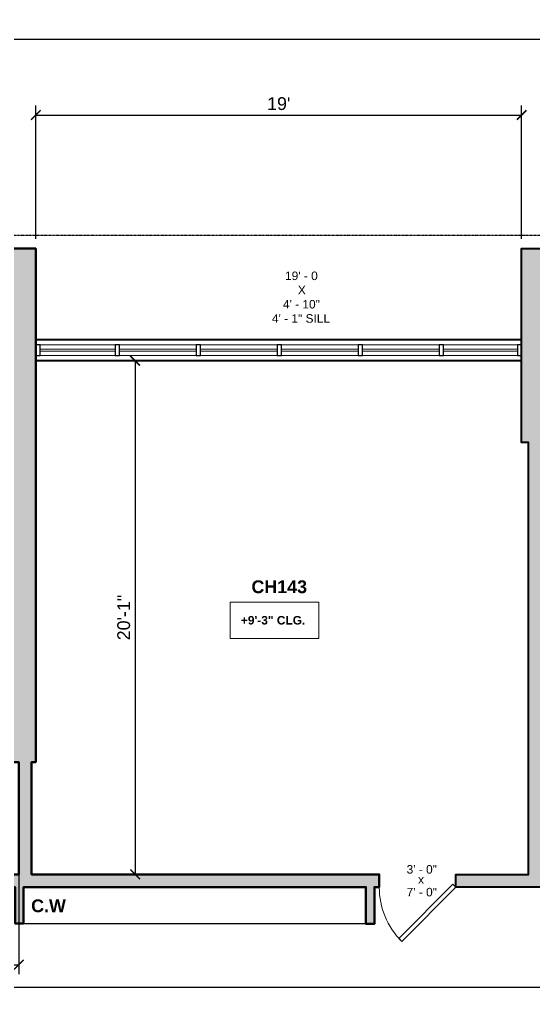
# Model space of a CAD drawing. Header units: inches. Extents: x -2078 to 106214, y -964 to 6385.
# Drawn here: x 25549.1 to 25790.8, y 4255.8 to 4715.1 of the extents above; entities that cross this region are included whole.
import ezdxf

# ---------------------------------------------------------------- set-up
doc = ezdxf.new("R2010")
doc.units = ezdxf.units.IN
doc.header["$MEASUREMENT"] = 0
doc.linetypes.add('HIDDEN2', pattern=[0.1875, 0.125, -0.0625])
for name, color, linetype, lineweight in [('A-ANNO', 2, 'Continuous', 5), ('A-ANNO-DIMS', 1, 'Continuous', 9), ('A-CASE', 4, 'Continuous', 9), ('A-DOOR', 1, 'Continuous', 18), ('A-FLOR', 6, 'Continuous', 18), ('A-GLAZ-CURT', 52, 'Continuous', 9), ('A-GLAZ-CWMG', 51, 'Continuous', 9), ('A-HIDDEN', 2, 'HIDDEN2', 18), ('A-WALL', 3, 'Continuous', 40), ('A-WINDOWS', 2, 'Continuous', 18), ('Q-CASE', 4, 'Continuous', 30)]:
    doc.layers.add(name, color=color, linetype=linetype, lineweight=lineweight)
doc.layers.add('A-HATCH', color=9, linetype='Continuous')
doc.styles.add('Arial_1', font='arial.ttf', dxfattribs={"height": 0.0625})
doc.styles.add('Arial_2', font='arial.ttf', dxfattribs={"height": 3})
doc.styles.add('Arial_B', font='arialbd.ttf', dxfattribs={"height": 4.5})
doc.styles.add('Arial_B_1', font='arialbd.ttf', dxfattribs={"height": 3})
doc.styles.add('JC', font='arial.ttf', dxfattribs={"height": 0.125})
doc.dimstyles.new('JC-DIMS', dxfattribs={"dimtxt": 0.125, "dimasz": 0.09375, "dimexe": 0.09375, "dimexo": 0.09375, "dimgap": 0.046875, "dimtad": 1, "dimdec": 1, "dimzin": 0, "dimdsep": 46, "dimlunit": 4, "dimtxsty": 'JC', "dimblk": 'ARCHTICK', "dimcen": 0.09, "dimclrd": 1, "dimclre": 1, "dimclrt": 256, "dimadec": 0, "dimazin": 0, "dimtfac": 1, "dimtdec": 1, "dimtofl": 0, "dimtmove": 1, "dimatfit": 3, "dimfxl": 1, "dimtolj": 1, "dimtzin": 0, "dimarcsym": 0})

# ---------------------------------------------------------------- blocks, each defined once
blk = doc.blocks.new('JC_DOOR_SINGLE PANEL - SINGLE DOOR-1525208-3RD FL')
at = {"layer": 'A-DOOR', "lineweight": 30}
for p, q in [((-8.87, -27.04), (16.59, -1.59)), ((18, -3), (-7.46, -28.46)), ((16.59, -1.59), (18, -3)), ((-7.46, -28.46), (-8.87, -27.04))]:
    blk.add_line(p, q, dxfattribs=at)
at = {"layer": 'A-DOOR', "lineweight": 9}
blk.add_arc((18, -3), 36, 180, 225, dxfattribs=at)
blk = doc.blocks.new('System Panel - Glazed-1689842-3RD FL')
at = {"layer": 'A-GLAZ-CURT', "lineweight": 18}
for p, q in [((17.64, 0.5), (-17.64, 0.5)), ((-17.64, 0.5), (-17.64, -0.5)), ((17.64, -0.5), (17.64, 0.5)), ((-17.64, -0.5), (17.64, -0.5))]:
    blk.add_line(p, q, dxfattribs=at)
blk = doc.blocks.new('System Panel - Glazed-1575383-3RD FL')
at = {"layer": 'A-GLAZ-CURT', "lineweight": 18}
for p, q in [((18, 0.5), (-18, 0.5)), ((-18, 0.5), (-18, -0.5)), ((18, -0.5), (18, 0.5)), ((-18, -0.5), (18, -0.5))]:
    blk.add_line(p, q, dxfattribs=at)
blk = doc.blocks.new('System Panel - Glazed-1689876-3RD FL')
at = {"layer": 'A-GLAZ-CURT', "lineweight": 18}
for p, q in [((17.36, 0.5), (-17.36, 0.5)), ((-17.36, 0.5), (-17.36, -0.5)), ((17.36, -0.5), (17.36, 0.5)), ((-17.36, -0.5), (17.36, -0.5))]:
    blk.add_line(p, q, dxfattribs=at)
blk = doc.blocks.new('Rectangular Mullion - 2_5_ x 5_ rectangular-1575385-3RD FL')
at = {"layer": 'A-GLAZ-CWMG', "lineweight": 30}
for p, q in [((0, 2.5), (-2, 2.5)), ((-2, 2.5), (-2, -2.5)), ((0, -2.5), (0, 2.5)), ((-2, -2.5), (0, -2.5))]:
    blk.add_line(p, q, dxfattribs=at)
blk = doc.blocks.new('Rectangular Mullion - 2_5_ x 5_ rectangular-1575386-3RD FL')
at = {"layer": 'A-GLAZ-CWMG', "lineweight": 30}
for p, q in [((-2, 2.5), (0, 2.5)), ((-2, -2.5), (-2, 2.5)), ((0, 2.5), (0, -2.5)), ((0, -2.5), (-2, -2.5))]:
    blk.add_line(p, q, dxfattribs=at)
blk = doc.blocks.new('Rectangular Mullion - 2_5_ x 5_ rectangular-1689840-3RD FL')
at = {"layer": 'A-GLAZ-CWMG'}
for p, q in [((-512.91, 464.57), (-548.2, 464.57)), ((-512.91, 459.57), (-548.2, 459.57))]:
    blk.add_line(p, q, dxfattribs=at)
blk = doc.blocks.new('Rectangular Mullion - 2_5_ x 5_ rectangular-1575379-3RD FL')
at = {"layer": 'A-GLAZ-CWMG', "lineweight": 30}
for p, q in [((-1, 2.5), (1, 2.5)), ((-1, -2.5), (-1, 2.5)), ((1, 2.5), (1, -2.5)), ((1, -2.5), (-1, -2.5))]:
    blk.add_line(p, q, dxfattribs=at)
blk = doc.blocks.new('Rectangular Mullion - 2_5_ x 5_ rectangular-1573216-3RD FL')
at = {"layer": 'A-GLAZ-CWMG'}
for p, q in [((-474.91, 464.57), (-510.91, 464.57)), ((-474.91, 459.57), (-510.91, 459.57))]:
    blk.add_line(p, q, dxfattribs=at)
blk = doc.blocks.new('Rectangular Mullion - 2_5_ x 5_ rectangular-1689875-3RD FL')
at = {"layer": 'A-GLAZ-CWMG'}
for p, q in [((-324.2, 464.57), (-358.91, 464.57)), ((-324.2, 459.57), (-358.91, 459.57))]:
    blk.add_line(p, q, dxfattribs=at)
blk = doc.blocks.new('Instance - Opening - 16_ x 24_-1685098-3RD FL')
at = {"layer": 'A-WINDOWS'}
for p, q in [((-114, -5), (-114, 5)), ((-114, 5), (114, 5)), ((114, 5), (114, -5)), ((114, -5), (-114, -5))]:
    blk.add_line(p, q, dxfattribs=at)
blk = doc.blocks.new('Casework 16 - Casework 11-1693293-3RD FL')
at = {"layer": 'Q-CASE'}
for p, q in [((951.64, 218.28), (790.98, 218.28)), ((790.98, 218.28), (790.98, 201.28)), ((951.64, 201.28), (951.64, 218.28)), ((790.98, 201.28), (951.64, 201.28))]:
    blk.add_line(p, q, dxfattribs=at)
blk = doc.blocks.new('_ArchTick')
at = {"color": 0, "linetype": 'ByBlock', "const_width": 0.15}
blk.add_lwpolyline([(-0.5, -0.5), (0.5, 0.5)], dxfattribs=at)
blk = doc.blocks.new('*D1075')
at = {"layer": 'A-ANNO-DIMS', "color": 1, "lineweight": -2, "transparency": 16777216}
for p, q in [((25168.76, 4612.42), (25168.76, 4710.35)), ((27133.76, 4557.52), (27133.76, 4710.35)), ((25168.76, 4705.85), (27133.76, 4705.85))]:
    blk.add_line(p, q, dxfattribs=at)
at = {"layer": 'Defpoints', "color": 0, "transparency": 16777216}
for p in [(27133.76, 4705.85), (25168.76, 4607.92), (27133.76, 4553.02)]:
    blk.add_point(p, dxfattribs=at)
at = {"layer": 'A-ANNO-DIMS', "color": 1, "lineweight": -2, "transparency": 16777216, "xscale": 4.5, "yscale": 4.5, "zscale": 4.5, "rotation": 180}
blk.add_blockref('_ArchTick', (25168.76, 4705.85), dxfattribs=at)
at = {"layer": 'A-ANNO-DIMS', "color": 1, "lineweight": -2, "transparency": 16777216, "xscale": 4.5, "yscale": 4.5, "zscale": 4.5}
blk.add_blockref('_ArchTick', (27133.76, 4705.85), dxfattribs=at)
at = {"layer": 'A-ANNO-DIMS', "transparency": 16777216, "insert": (26151.26, 4711.17), "char_height": 6, "width": 0.5739, "attachment_point": 5, "style": 'JC'}
blk.add_mtext('\\A1;163\'-9"', dxfattribs=at)
blk = doc.blocks.new('*D1079')
at = {"layer": 'A-ANNO-DIMS', "color": 1, "lineweight": -2, "transparency": 16777216}
for p, q in [((25556.76, 4612.18), (25556.76, 4674.82)), ((25784.76, 4612.18), (25784.76, 4674.82)), ((25556.76, 4670.32), (25784.76, 4670.32))]:
    blk.add_line(p, q, dxfattribs=at)
at = {"layer": 'Defpoints', "color": 0, "transparency": 16777216}
for p in [(25784.76, 4670.32), (25556.76, 4607.68), (25784.76, 4607.68)]:
    blk.add_point(p, dxfattribs=at)
at = {"layer": 'A-ANNO-DIMS', "color": 1, "lineweight": -2, "transparency": 16777216, "xscale": 4.5, "yscale": 4.5, "zscale": 4.5, "rotation": 180}
blk.add_blockref('_ArchTick', (25556.76, 4670.32), dxfattribs=at)
at = {"layer": 'A-ANNO-DIMS', "color": 1, "lineweight": -2, "transparency": 16777216, "xscale": 4.5, "yscale": 4.5, "zscale": 4.5}
blk.add_blockref('_ArchTick', (25784.76, 4670.32), dxfattribs=at)
at = {"layer": 'A-ANNO-DIMS', "transparency": 16777216, "insert": (25670.76, 4675.63), "char_height": 6, "width": 0.4874, "attachment_point": 5, "style": 'JC'}
blk.add_mtext("\\A1;19'", dxfattribs=at)
blk = doc.blocks.new('*D833')
at = {"layer": 'A-ANNO-DIMS', "color": 1, "lineweight": -2, "transparency": 16777216}
for p, q in [((25479.76, 4339.11), (25479.76, 4267.14)), ((25548.76, 4339.11), (25548.76, 4267.14)), ((25479.76, 4271.64), (25548.76, 4271.64))]:
    blk.add_line(p, q, dxfattribs=at)
at = {"layer": 'Defpoints', "color": 0, "transparency": 16777216}
for p in [(25479.76, 4343.61), (25548.76, 4343.61), (25548.76, 4271.64)]:
    blk.add_point(p, dxfattribs=at)
at = {"layer": 'A-ANNO-DIMS', "color": 1, "lineweight": -2, "transparency": 16777216, "xscale": 4.5, "yscale": 4.5, "zscale": 4.5, "rotation": 180}
blk.add_blockref('_ArchTick', (25479.76, 4271.64), dxfattribs=at)
at = {"layer": 'A-ANNO-DIMS', "color": 1, "lineweight": -2, "transparency": 16777216, "xscale": 4.5, "yscale": 4.5, "zscale": 4.5}
blk.add_blockref('_ArchTick', (25548.76, 4271.64), dxfattribs=at)
at = {"layer": 'A-ANNO-DIMS', "transparency": 16777216, "insert": (25514.26, 4276.95), "char_height": 6, "width": 0.4008, "attachment_point": 5, "style": 'JC'}
blk.add_mtext('\\A1;5\'-9"', dxfattribs=at)
blk = doc.blocks.new('*D837')
at = {"layer": 'A-ANNO-DIMS', "color": 1, "lineweight": -2, "transparency": 16777216}
for p, q in [((25479.76, 4262.24), (25479.76, 4256.59)), ((25479.76, 4261.09), (27085.76, 4261.09)), ((27085.76, 4262.24), (27085.76, 4256.59))]:
    blk.add_line(p, q, dxfattribs=at)
at = {"layer": 'Defpoints', "color": 0, "transparency": 16777216}
for p in [(25479.76, 4266.74), (27085.76, 4266.74), (27085.76, 4261.09)]:
    blk.add_point(p, dxfattribs=at)
at = {"layer": 'A-ANNO-DIMS', "color": 1, "lineweight": -2, "transparency": 16777216, "xscale": 4.5, "yscale": 4.5, "zscale": 4.5, "rotation": 180}
blk.add_blockref('_ArchTick', (25479.76, 4261.09), dxfattribs=at)
at = {"layer": 'A-ANNO-DIMS', "color": 1, "lineweight": -2, "transparency": 16777216, "xscale": 4.5, "yscale": 4.5, "zscale": 4.5}
blk.add_blockref('_ArchTick', (27085.76, 4261.09), dxfattribs=at)
at = {"layer": 'A-ANNO-DIMS', "transparency": 16777216, "insert": (26282.76, 4266.4), "char_height": 6, "width": 0.6604, "attachment_point": 5, "style": 'JC'}
blk.add_mtext('\\A1;133\'-10"', dxfattribs=at)
blk = doc.blocks.new('*D845')
at = {"layer": 'A-ANNO-DIMS', "color": 1, "lineweight": -2, "transparency": 16777216}
for p, q in [((25604.49, 4555.02), (25598.83, 4555.02)), ((25603.33, 4555.02), (25603.33, 4314.02)), ((25604.49, 4314.02), (25598.83, 4314.02))]:
    blk.add_line(p, q, dxfattribs=at)
at = {"layer": 'Defpoints', "color": 0, "transparency": 16777216}
for p in [(25608.99, 4555.02), (25603.33, 4314.02), (25608.99, 4314.02)]:
    blk.add_point(p, dxfattribs=at)
at = {"layer": 'A-ANNO-DIMS', "color": 1, "lineweight": -2, "transparency": 16777216, "xscale": 4.5, "yscale": 4.5, "zscale": 4.5}
for p, rotation in [((25603.33, 4555.02), 90), ((25603.33, 4314.02), 270)]:
    blk.add_blockref('_ArchTick', p, dxfattribs=dict(at, rotation=rotation))
at = {"layer": 'A-ANNO-DIMS', "transparency": 16777216, "insert": (25598.02, 4434.52), "char_height": 6, "width": 0.4874, "attachment_point": 5, "rotation": 90, "style": 'JC'}
blk.add_mtext('\\A1;20\'-1"', dxfattribs=at)
blk = doc.blocks.new('*D847')
at = {"layer": 'A-ANNO-DIMS', "color": 1, "lineweight": -2, "transparency": 16777216}
for p, q in [((27133.76, 4411.52), (27133.76, 3338.45)), ((25168.76, 3666.42), (25168.76, 3338.45)), ((25168.76, 3342.95), (27133.76, 3342.95))]:
    blk.add_line(p, q, dxfattribs=at)
at = {"layer": 'Defpoints', "color": 0, "transparency": 16777216}
for p in [(27133.76, 4416.02), (25168.76, 3670.92), (27133.76, 3342.95)]:
    blk.add_point(p, dxfattribs=at)
at = {"layer": 'A-ANNO-DIMS', "color": 1, "lineweight": -2, "transparency": 16777216, "xscale": 4.5, "yscale": 4.5, "zscale": 4.5, "rotation": 180}
blk.add_blockref('_ArchTick', (25168.76, 3342.95), dxfattribs=at)
at = {"layer": 'A-ANNO-DIMS', "color": 1, "lineweight": -2, "transparency": 16777216, "xscale": 4.5, "yscale": 4.5, "zscale": 4.5}
blk.add_blockref('_ArchTick', (27133.76, 3342.95), dxfattribs=at)
at = {"layer": 'A-ANNO-DIMS', "transparency": 16777216, "insert": (26151.26, 3348.27), "char_height": 6, "width": 0.5739, "attachment_point": 5, "style": 'JC'}
blk.add_mtext('\\A1;163\'-9"', dxfattribs=at)
blk = doc.blocks.new('JC- existing door Tag_quad - JC- existing door Tag_quad-839775-3RD FL')
at = {"layer": 'A-ANNO', "insert": (-0.0234, 0.0378), "char_height": 0.0625, "width": 0.0505, "attachment_point": 1, "style": 'Arial_1', "bg_fill": 2}
blk.add_mtext('x', dxfattribs=at)

msp = doc.modelspace()

# ---------------------------------------------------------------- hatches: boundary and pattern name
at = {"layer": 'A-HATCH'}
h = msp.add_hatch(color=256, dxfattribs=at)
h.dxf.hatch_style = 1
h.paths.add_polyline_path([(25180.759, 4555.021), (25181.134, 4555.021), (25181.134, 4565.021), (25180.759, 4565.021), (25180.759, 4607.92), (25168.759, 4607.92), (25168.759, 4334.623), (25184.759, 4334.623), (25184.759, 4347.021), (25473.759, 4347.021), (25473.759, 4227.021), (25479.759, 4227.021), (25479.759, 4308.021), (25495.009, 4308.021), (25495.009, 4314.021), (25479.759, 4314.021), (25479.759, 4375.217), (25495.759, 4375.217), (25495.759, 4411.18), (25454.759, 4411.18), (25454.759, 4375.217), (25473.759, 4375.217), (25473.759, 4357.021), (25180.759, 4357.021)])
h.paths.add_polyline_path([(25556.759, 4607.684), (25544.759, 4607.684), (25544.759, 4565.021), (25542.322, 4565.021), (25542.322, 4555.021), (25544.759, 4555.021), (25544.759, 4366.684), (25548.759, 4366.684), (25548.759, 4314.021), (25543.009, 4314.021), (25543.009, 4308.021), (25547.009, 4308.021), (25547.009, 4291.021), (25551.009, 4291.021), (25551.009, 4308.021), (25711.67, 4308.021), (25711.67, 4290.788), (25715.67, 4290.788), (25715.67, 4308.021), (25717.947, 4308.021), (25717.947, 4314.021), (25554.759, 4314.021), (25554.759, 4366.684), (25556.759, 4366.684)])
h.paths.add_polyline_path([(25185.759, 4147.021), (25180.759, 4147.021), (25180.759, 4148.623), (25168.759, 4148.623), (25168.759, 4124.073), (25180.759, 4124.073), (25180.759, 4125.021), (25185.759, 4125.021)])
h.paths.add_polyline_path([(25281.009, 4147.021), (25224.759, 4147.021), (25224.759, 4125.021), (25281.009, 4125.021)])
h.paths.add_polyline_path([(25180.759, 3910.415), (25184.924, 3910.415), (25184.924, 3935.415), (25180.759, 3935.415), (25180.759, 3936.073), (25168.759, 3936.073), (25168.759, 3670.92), (25180.759, 3670.92), (25180.759, 3708.021), (25180.759, 3716.021)])

# ---------------------------------------------------------------- linework, layer by layer
at = {"layer": 'A-ANNO', "flags": 128}
msp.add_lwpolyline([(25647.89, 4441.71), (25689.626, 4441.71), (25689.626, 4424.641), (25647.89, 4424.641)], close=True, dxfattribs=at)
at = {"layer": 'A-FLOR', "color": 7}
msp.add_line((25753.947, 4308.362), (25753.606, 4308.362), dxfattribs=at)
at = {"layer": 'A-WALL'}
for p, q in [((25556.759, 4565.021), (25784.759, 4565.021)), ((25784.759, 4555.021), (25556.759, 4555.021))]:
    msp.add_line(p, q, dxfattribs=at)
at = {"layer": 'A-WALL', "lineweight": 60}
msp.add_lwpolyline([(25542.322, 4555.021), (25544.759, 4555.021), (25544.759, 4366.684), (25548.759, 4366.684), (25548.759, 4314.021), (25543.009, 4314.021), (25543.009, 4308.021), (25547.009, 4308.021), (25547.009, 4291.021), (25551.009, 4291.021), (25551.009, 4308.021), (25711.67, 4308.021), (25711.67, 4290.788), (25715.67, 4290.788), (25715.67, 4308.021), (25717.947, 4308.021), (25717.947, 4314.021), (25554.759, 4314.021), (25554.759, 4366.684), (25556.759, 4366.684), (25556.759, 4607.684), (25544.759, 4607.684), (25544.759, 4565.021), (25542.322, 4565.021)], dxfattribs=at)
at = {"layer": 'A-WALL'}
msp.add_lwpolyline([(25796.167, 4308.021), (25753.947, 4308.021), (25753.947, 4314.021), (25787.947, 4314.021), (25787.947, 4516.684), (25784.759, 4516.684), (25784.759, 4607.684), (25796.759, 4607.684)], dxfattribs=at)

# ---------------------------------------------------------------- block references
at = {"layer": 'A-CASE'}
msp.add_blockref('Casework 16 - Casework 11-1693293-3RD FL', (24760.029, 4089.745), dxfattribs=at)
at = {"layer": 'A-DOOR'}
msp.add_blockref('JC_DOOR_SINGLE PANEL - SINGLE DOOR-1525208-3RD FL', (25735.947, 4311.021), dxfattribs=at)
at = {"layer": 'A-GLAZ-CURT'}
for name, p in [('System Panel - Glazed-1689842-3RD FL', (25576.402, 4560.021)), ('System Panel - Glazed-1575383-3RD FL', (25614.045, 4560.021)), ('System Panel - Glazed-1575383-3RD FL', (25652.045, 4560.021)), ('System Panel - Glazed-1575383-3RD FL', (25690.045, 4560.021)), ('System Panel - Glazed-1575383-3RD FL', (25728.045, 4560.021)), ('System Panel - Glazed-1689876-3RD FL', (25765.402, 4560.021))]:
    msp.add_blockref(name, p, dxfattribs=at)
at = {"layer": 'A-GLAZ-CWMG', "rotation": 180}
msp.add_blockref('Rectangular Mullion - 2_5_ x 5_ rectangular-1575385-3RD FL', (25556.759, 4560.021), dxfattribs=at)
at = {"layer": 'A-GLAZ-CWMG'}
for name, p in [('Rectangular Mullion - 2_5_ x 5_ rectangular-1689840-3RD FL', (26106.959, 4097.954)), ('Rectangular Mullion - 2_5_ x 5_ rectangular-1573216-3RD FL', (26106.959, 4097.954)), ('Rectangular Mullion - 2_5_ x 5_ rectangular-1573216-3RD FL', (26144.959, 4097.954)), ('Rectangular Mullion - 2_5_ x 5_ rectangular-1573216-3RD FL', (26182.959, 4097.954)), ('Rectangular Mullion - 2_5_ x 5_ rectangular-1573216-3RD FL', (26220.959, 4097.954)), ('Rectangular Mullion - 2_5_ x 5_ rectangular-1689875-3RD FL', (26106.959, 4097.954))]:
    msp.add_blockref(name, p, dxfattribs=at)
at = {"layer": 'A-GLAZ-CWMG', "extrusion": (0, 0, -1), "rotation": 180}
for name, p in [('Rectangular Mullion - 2_5_ x 5_ rectangular-1575379-3RD FL', (-25595.045, 4560.021)), ('Rectangular Mullion - 2_5_ x 5_ rectangular-1575379-3RD FL', (-25633.045, 4560.021)), ('Rectangular Mullion - 2_5_ x 5_ rectangular-1575379-3RD FL', (-25671.045, 4560.021)), ('Rectangular Mullion - 2_5_ x 5_ rectangular-1575379-3RD FL', (-25709.045, 4560.021)), ('Rectangular Mullion - 2_5_ x 5_ rectangular-1575379-3RD FL', (-25747.045, 4560.021)), ('Rectangular Mullion - 2_5_ x 5_ rectangular-1575386-3RD FL', (-25784.759, 4560.021))]:
    msp.add_blockref(name, p, dxfattribs=at)
at = {"layer": 'A-WINDOWS', "rotation": 180}
msp.add_blockref('Instance - Opening - 16_ x 24_-1685098-3RD FL', (25670.759, 4560.021), dxfattribs=at)

# ---------------------------------------------------------------- texts
at = {"layer": 'A-ANNO', "attachment_point": 1}
for s, insert, char_height, width, style in [("19' - 0 ", (25673.727, 4596.871), 4, 21.412, 'Arial_2'), ('X ', (25679.727, 4590.205), 4, 6.666, 'Arial_2'), ('4\' - 10"', (25672.727, 4583.538), 4, 21.816, 'Arial_2'), ('4\' - 1" SILL', (25667.56, 4576.871), 4, 34.138, 'Arial_2'), ('CH143', (25657.959, 4451.971), 6, 75.346, 'Arial_B'), ('+9\'-3" CLG.', (25653.01, 4435.256), 4, 37.976, 'Arial_B_1'), ('C.W', (25554.564, 4302.273), 6, 19.796, 'Arial_B')]:
    msp.add_mtext(s, dxfattribs=dict(at, insert=insert, char_height=char_height, width=width, style=style))

# ---------------------------------------------------------------- dimensions: what is measured, and where the dimension line sits
at = {"layer": 'A-ANNO-DIMS'}
for base, p1, p2, picture, middle in [((27133.759, 4705.852), (25168.759, 4607.92), (27133.759, 4553.021), '*D1075', (26151.259, 4711.167)), ((25784.759, 4670.321), (25556.759, 4607.684), (25784.759, 4607.684), '*D1079', (25670.759, 4675.634)), ((27133.759, 3342.954), (25168.759, 3670.92), (27133.759, 4416.021), '*D847', (26151.259, 3348.27)), ((25548.759, 4271.638), (25479.759, 4343.612), (25548.759, 4343.612), '*D833', (25514.259, 4276.952)), ((27085.759, 4261.085), (25479.759, 4266.742), (27085.759, 4266.742), '*D837', (26282.759, 4266.401))]:
    dim = msp.add_linear_dim(base=base, p1=p1, p2=p2, dimstyle='JC-DIMS', dxfattribs=at)
    dim.commit()
    dim.dimension.update_dxf_attribs({"geometry": picture, "text_midpoint": middle})
dim = msp.add_linear_dim(base=(25603.333, 4314.021), p1=(25608.99, 4555.021), p2=(25608.99, 4314.021), angle=90, dimstyle='JC-DIMS', dxfattribs=at)
dim.commit()
dim.dimension.update_dxf_attribs({"geometry": '*D845', "text_midpoint": (25598.02, 4434.521)})

# ---------------------------------------------------------------- next in the draw order: block references
at = {"layer": 'A-ANNO', "xscale": 64, "yscale": 64, "zscale": 64}
msp.add_blockref('JC- existing door Tag_quad - JC- existing door Tag_quad-839775-3RD FL', (25737.649, 4311.23), dxfattribs=at)

# ---------------------------------------------------------------- next in the draw order: hatches: boundary and pattern name
at = {"layer": 'A-HATCH'}
h = msp.add_hatch(color=256, dxfattribs=at)
h.dxf.hatch_style = 1
h.paths.add_polyline_path([(26756.759, 4555.021), (26756.81, 4565.021), (26756.759, 4565.021), (26756.759, 4607.684), (26744.759, 4607.684), (26744.759, 4516.684), (26749.009, 4516.684), (26749.009, 4316.407), (26728.139, 4316.407), (26728.139, 4314.407), (26714.158, 4314.407), (26714.158, 4308.407), (26781.139, 4308.407), (26781.139, 4314.407), (26767.139, 4314.407), (26767.139, 4316.407), (26754.009, 4316.407), (26754.009, 4516.684), (26756.759, 4516.684)])
h.paths.add_polyline_path([(26516.759, 4607.684), (26504.759, 4607.684), (26504.759, 4516.684), (26507.424, 4516.684), (26507.424, 4314.021), (26474.289, 4314.021), (26474.289, 4308.021), (26515.002, 4308.021), (26515.002, 4291.521), (26519.002, 4291.521), (26519.002, 4308.021), (26668.521, 4308.021), (26668.521, 4291.538), (26672.521, 4291.538), (26672.521, 4308.407), (26678.158, 4308.407), (26678.158, 4314.407), (26668.521, 4314.407), (26668.521, 4314.021), (26513.424, 4314.021), (26513.424, 4516.684), (26516.759, 4516.684), (26516.759, 4555.021), (26516.835, 4555.021), (26516.835, 4565.021), (26516.759, 4565.021)])
h.paths.add_polyline_path([(26276.759, 4607.684), (26264.759, 4607.684), (26264.759, 4516.684), (26267.69, 4516.684), (26267.69, 4314.021), (26234.509, 4314.021), (26234.509, 4308.021), (26274.32, 4308.021), (26274.32, 4292.968), (26278.32, 4292.968), (26278.32, 4308.021), (26428.521, 4308.021), (26428.521, 4290.788), (26432.521, 4290.788), (26432.521, 4308.021), (26438.289, 4308.021), (26438.289, 4314.021), (26273.69, 4314.021), (26273.69, 4516.684), (26276.759, 4516.684), (26276.759, 4555.021), (26276.866, 4555.021), (26276.866, 4565.021), (26276.759, 4565.021)])
h.paths.add_polyline_path([(26036.759, 4607.684), (26024.759, 4607.684), (26024.759, 4516.684), (26027.759, 4516.684), (26027.759, 4314.021), (25993.667, 4314.021), (25993.667, 4308.021), (26035.009, 4308.021), (26035.009, 4290.788), (26039.009, 4290.788), (26039.009, 4308.021), (26189.009, 4308.021), (26189.009, 4290.788), (26193.009, 4290.788), (26193.009, 4308.021), (26198.509, 4308.021), (26198.509, 4314.021), (26033.759, 4314.021), (26033.759, 4516.684), (26036.759, 4516.684), (26036.759, 4555.021), (26037.078, 4555.021), (26037.078, 4565.021), (26036.759, 4565.021)])
h.paths.add_polyline_path([(25796.759, 4607.684), (25784.759, 4607.684), (25784.759, 4516.684), (25787.947, 4516.684), (25787.947, 4314.021), (25753.947, 4314.021), (25753.947, 4308.021), (25796.167, 4308.021), (25796.167, 4291.021), (25800.167, 4291.021), (25800.167, 4308.021), (25948.167, 4308.021), (25948.167, 4290.788), (25952.167, 4290.788), (25952.167, 4308.021), (25957.667, 4308.021), (25957.667, 4314.021), (25793.947, 4314.021), (25793.947, 4516.684), (25796.759, 4516.684), (25796.759, 4555.021), (25797.14, 4555.021), (25797.14, 4565.021), (25796.759, 4565.021)])
h.paths.add_polyline_path([(25554.325, 4180.021), (25479.759, 4180.021), (25479.759, 4185.021), (25473.759, 4185.021), (25473.759, 4180.021), (25455.091, 4180.021), (25455.091, 4122.021), (25549.325, 4122.021), (25549.325, 3908.271), (25554.325, 3908.271)])
h.paths.add_polyline_path([(25559.325, 3869.271), (25554.325, 3869.271), (25554.325, 3871.771), (25549.325, 3871.771), (25549.325, 3869.271), (25544.325, 3869.271), (25544.325, 3716.021), (25545.792, 3716.021), (25545.792, 3708.021), (25545.759, 3671.157), (25557.759, 3671.157), (25557.759, 3707.513), (25557.759, 3717.513), (25559.325, 3717.513)])
h.paths.add_polyline_path([(25634.325, 3920.785), (25626.325, 3920.785), (25626.325, 3778.735), (25634.325, 3778.735)])
h.paths.add_polyline_path([(25701.542, 3717.513), (25701.325, 3717.513), (25559.325, 3717.513), (25557.759, 3717.513), (25557.759, 3707.513), (25701.325, 3707.513), (25701.542, 3707.513)])
h.paths.add_polyline_path([(25401.759, 3731.157), (25389.759, 3731.157), (25389.759, 3671.157), (25401.759, 3671.157)])

# ---------------------------------------------------------------- next in the draw order: linework, layer by layer
at = {"layer": 'A-HIDDEN', "lineweight": 30}
msp.add_lwpolyline([(27159.634, 3814.961), (26792.316, 3814.961), (26792.316, 3665.436), (25143.754, 3665.436), (25143.754, 4613.942), (27159.634, 4613.942)], close=True, dxfattribs=at)

# ---------------------------------------------------------------- next in the draw order: texts
at = {"layer": 'A-ANNO', "char_height": 4, "width": 17.978, "attachment_point": 1, "style": 'Arial_2'}
for s, insert in [('3\' - 0"', (25730.763, 4318.367)), ('7\' - 0"', (25730.763, 4307.686))]:
    msp.add_mtext(s, dxfattribs=dict(at, insert=insert))

doc.saveas('drawing.dxf')
